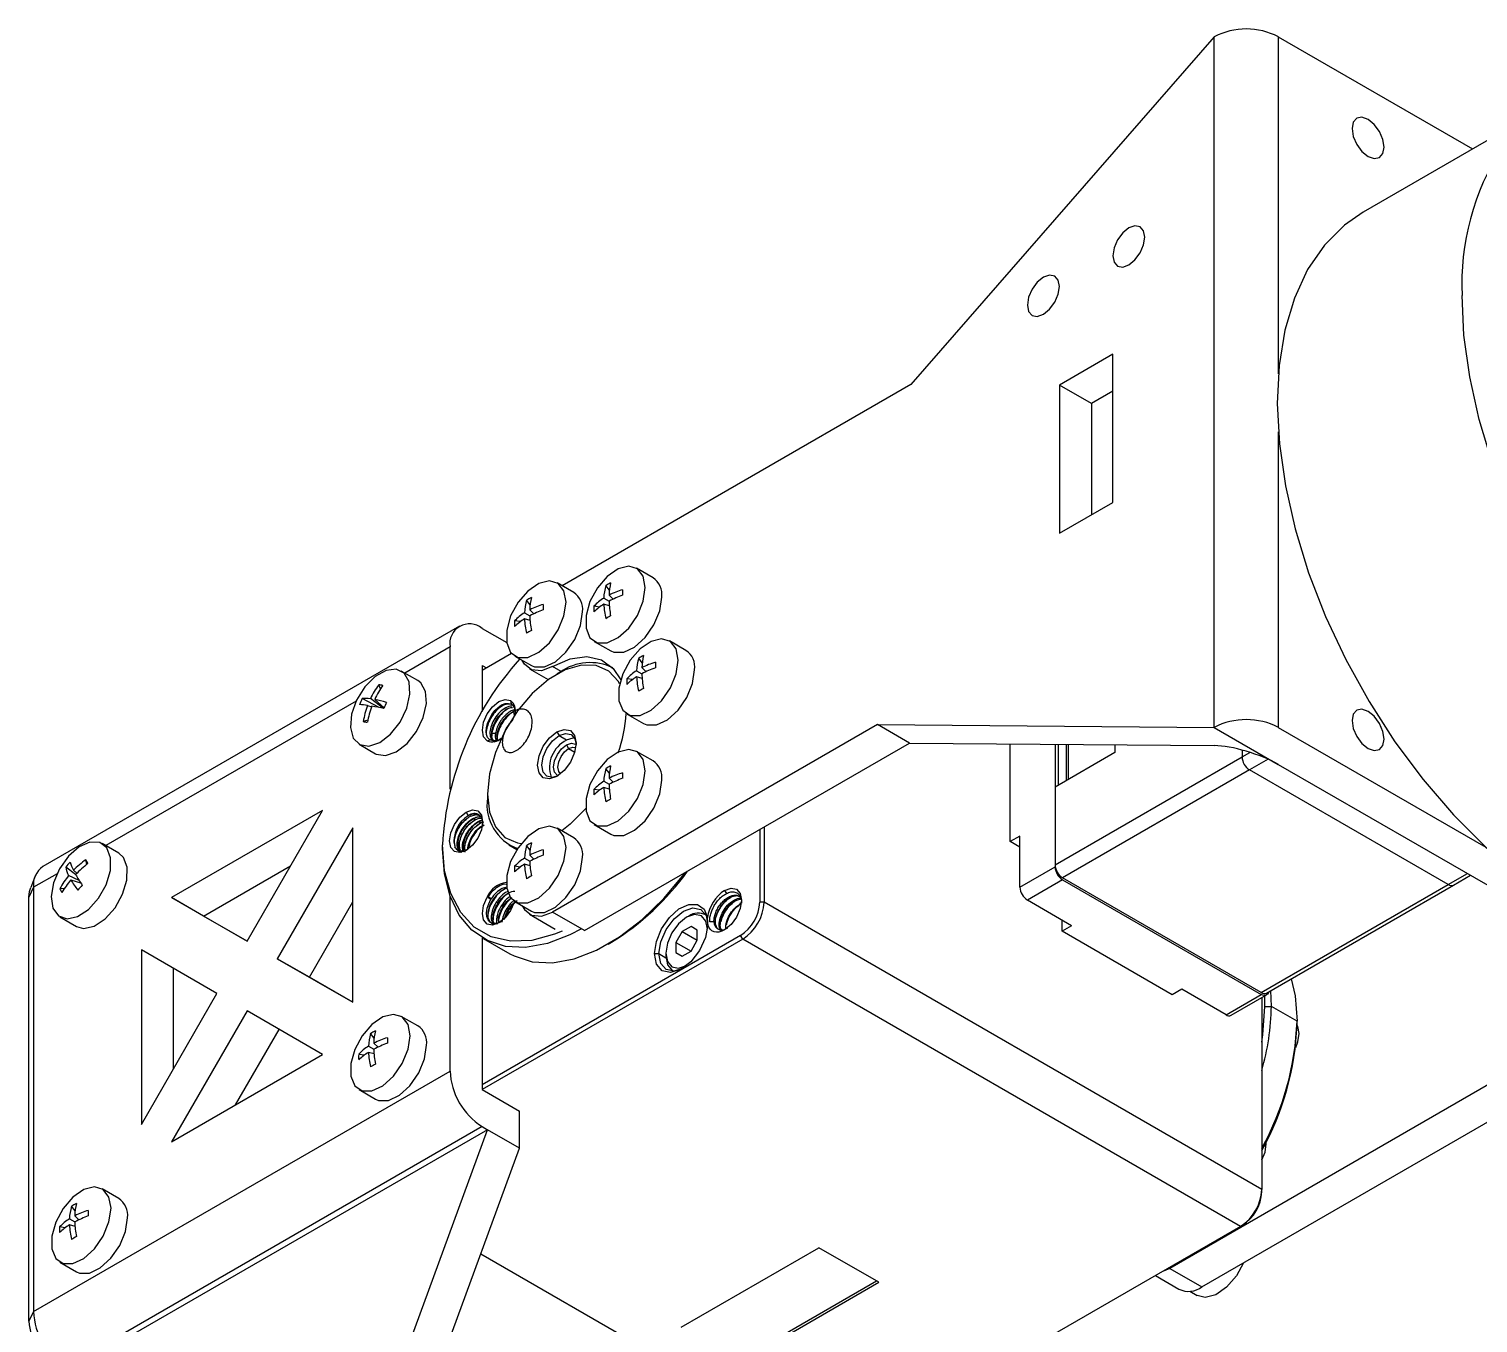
# Model space of a CAD drawing. Header units: millimetres. Extents: x 1258 to 2922, y -135 to 1239.
# Drawn here: x 1295.1 to 1343.07, y 136.43 to 179.27 of the extents above; entities that cross this region are included whole.
import ezdxf

# ---------------------------------------------------------------- set-up
doc = ezdxf.new("R2010")
doc.units = ezdxf.units.MM
doc.header["$LTSCALE"] = 6

msp = doc.modelspace()

# ---------------------------------------------------------------- linework, layer by layer
at = {"color": 7, "linetype": 'Continuous', "lineweight": 25}
for p, q in [((1334.335, 179.012), (1324.291, 167.498)), ((1334.335, 156.149), (1334.335, 179.012)), ((1336.456, 179.012), (1342.888, 175.3)), ((1345.386, 176.742), (1339.269, 173.211)), ((1330.976, 168.5), (1329.209, 167.479)), ((1330.976, 163.6), (1330.976, 168.5)), ((1324.291, 167.498), (1312.754, 160.838)), ((1329.209, 167.479), (1329.209, 162.58)), ((1330.269, 166.867), (1329.209, 167.479)), ((1330.976, 167.275), (1330.269, 166.867)), ((1330.269, 166.867), (1330.269, 163.192)), ((1329.209, 162.58), (1330.976, 163.6)), ((1315.757, 161.104), (1315.212, 161.419)), ((1313.132, 160.62), (1312.587, 160.934)), ((1314.313, 160.696), (1314.197, 160.845)), ((1311.688, 160.212), (1311.572, 160.361)), ((1314.125, 160.43), (1314.301, 160.328)), ((1314.311, 160.172), (1314.125, 160.227)), ((1314.441, 160.398), (1314.301, 160.531)), ((1311.5, 159.945), (1311.676, 159.844)), ((1311.686, 159.688), (1311.5, 159.742)), ((1311.816, 159.914), (1311.676, 160.047)), ((1313.989, 160.134), (1313.801, 160.16)), ((1309.349, 159.502), (1295.56, 151.543)), ((1310.099, 159.428), (1310.913, 158.959)), ((1311.364, 159.65), (1311.176, 159.676)), ((1309.038, 154.103), (1309.038, 158.816)), ((1313.812, 158.994), (1314.357, 158.679)), ((1316.845, 158.7), (1316.299, 159.015)), ((1310.099, 158.04), (1311.073, 158.602)), ((1310.099, 158.04), (1311.073, 158.602)), ((1311.187, 158.51), (1311.732, 158.195)), ((1315.4, 158.292), (1315.284, 158.442)), ((1307.971, 157.701), (1307.425, 158.016)), ((1310.099, 158.203), (1310.24, 158.122)), ((1310.099, 158.203), (1310.099, 156.676)), ((1311.67, 158.086), (1312.287, 157.73)), ((1312.68, 157.978), (1312.573, 157.917)), ((1314.425, 158.12), (1314.38, 158.147)), ((1315.213, 158.026), (1315.388, 157.925)), ((1315.398, 157.768), (1315.213, 157.823)), ((1315.528, 157.994), (1315.388, 158.127)), ((1306.733, 157.421), (1306.677, 157.56)), ((1315.076, 157.73), (1314.888, 157.757)), ((1306.691, 156.807), (1306.131, 157.105)), ((1306.305, 156.875), (1306.444, 156.827)), ((1306.835, 156.777), (1306.4, 157.101)), ((1306.548, 157.077), (1306.855, 156.796)), ((1311.043, 157.042), (1311.064, 156.915)), ((1311.073, 156.909), (1311.057, 157.017)), ((1306.314, 156.386), (1306.167, 156.341)), ((1314.899, 156.59), (1315.445, 156.275)), ((1310.423, 155.962), (1310.422, 155.864)), ((1310.423, 156.023), (1310.423, 155.962)), ((1310.423, 155.962), (1310.542, 155.954)), ((1323.185, 156.245), (1312.432, 150.037)), ((1312.574, 155.998), (1312.645, 155.876)), ((1324.245, 155.632), (1323.185, 156.245)), ((1323.185, 156.245), (1334.335, 156.149)), ((1334.335, 156.149), (1336.456, 154.925)), ((1336.456, 156.149), (1343.326, 152.183)), ((1306.025, 155.591), (1306.571, 155.276)), ((1310.268, 155.7), (1310.361, 155.735)), ((1312.645, 155.876), (1312.892, 155.733)), ((1312.892, 155.569), (1312.963, 155.447)), ((1313.493, 149.425), (1324.245, 155.632)), ((1324.245, 155.632), (1334.335, 155.546)), ((1327.582, 152.371), (1327.582, 155.604)), ((1329.067, 155.591), (1329.067, 151.533)), ((1329.177, 154.236), (1329.177, 155.59)), ((1329.433, 155.588), (1329.433, 154.383)), ((1329.504, 155.587), (1329.504, 154.424)), ((1331.047, 155.574), (1331.047, 155.315)), ((1315.757, 155.041), (1315.212, 155.356)), ((1331.047, 155.315), (1329.067, 154.172)), ((1329.067, 151.599), (1335.254, 155.171)), ((1335.254, 155.4), (1335.254, 155.171)), ((1314.313, 154.633), (1314.197, 154.783)), ((1314.441, 154.335), (1314.301, 154.468)), ((1335.502, 154.742), (1329.315, 151.17)), ((1342.078, 150.946), (1335.502, 154.742)), ((1336.456, 154.925), (1353.71, 144.964)), ((1313.989, 154.071), (1313.801, 154.098)), ((1314.125, 154.367), (1314.301, 154.266)), ((1314.311, 154.11), (1314.125, 154.164)), ((1329.067, 154.172), (1329.067, 151.599)), ((1310.276, 153.937), (1310.276, 153.814)), ((1304.821, 153.4), (1299.821, 150.514)), ((1302.321, 149.07), (1304.821, 153.4)), ((1309.569, 153.345), (1309.639, 153.222)), ((1309.653, 153.23), (1309.643, 153.247)), ((1309.872, 153.088), (1309.815, 153.121)), ((1310.006, 153.239), (1309.967, 153.261)), ((1310.101, 153.051), (1309.992, 153.019)), ((1310.049, 152.986), (1309.992, 153.019)), ((1310.049, 152.986), (1310.162, 153.019)), ((1305.821, 152.823), (1303.321, 148.493)), ((1305.821, 147.049), (1305.821, 152.823)), ((1313.132, 152.495), (1312.587, 152.81)), ((1313.812, 152.931), (1314.357, 152.617)), ((1319.291, 152.772), (1319.291, 150.364)), ((1319.433, 152.854), (1319.433, 150.364)), ((1327.9, 152.554), (1327.582, 152.371)), ((1327.9, 150.86), (1327.9, 152.554)), ((1298.071, 151.986), (1297.526, 152.301)), ((1308.791, 152.14), (1308.791, 152.263)), ((1310.98, 152.257), (1311.249, 152.102)), ((1311.688, 152.087), (1311.572, 152.236)), ((1327.9, 152.187), (1327.582, 152.371)), ((1297.017, 151.614), (1296.986, 151.769)), ((1311.5, 151.821), (1311.676, 151.719)), ((1311.686, 151.563), (1311.5, 151.618)), ((1311.816, 151.789), (1311.676, 151.922)), ((1295.32, 151.253), (1295.157, 150.854)), ((1296.645, 151.281), (1296.317, 151.526)), ((1296.762, 151.08), (1296.41, 151.243)), ((1296.485, 151.102), (1296.811, 151.002)), ((1296.569, 151.42), (1296.683, 151.32)), ((1300.881, 149.902), (1303.76, 151.564)), ((1311.364, 151.525), (1311.176, 151.551)), ((1327.9, 150.86), (1329.067, 151.533)), ((1329.315, 151.105), (1328.148, 150.431)), ((1335.891, 147.374), (1329.315, 151.17)), ((1329.315, 151.105), (1335.891, 147.309)), ((1342.253, 150.928), (1342.816, 151.253)), ((1295.25, 150.856), (1295.1, 150.534)), ((1295.25, 150.856), (1295.25, 136.811)), ((1296.278, 150.821), (1296.126, 150.808)), ((1318.125, 150.752), (1318.184, 150.65)), ((1335.891, 147.374), (1342.078, 150.946)), ((1336.066, 147.356), (1342.253, 150.928)), ((1295.1, 136.489), (1295.1, 150.534)), ((1299.821, 150.514), (1302.321, 149.07)), ((1300.881, 149.902), (1299.821, 150.514)), ((1304.381, 147.881), (1305.821, 150.374)), ((1309.038, 144.771), (1309.038, 150.565)), ((1310.268, 150.532), (1310.389, 150.462)), ((1310.399, 150.479), (1310.297, 150.54)), ((1310.622, 150.328), (1310.565, 150.361)), ((1310.799, 150.226), (1310.742, 150.259)), ((1310.975, 150.124), (1310.919, 150.157)), ((1311.187, 150.385), (1311.732, 150.07)), ((1318.455, 150.439), (1318.49, 150.418)), ((1318.49, 150.418), (1318.677, 150.473)), ((1318.631, 150.337), (1318.667, 150.316)), ((1319.433, 150.364), (1319.291, 150.364)), ((1335.908, 140.853), (1319.433, 150.364)), ((1329.615, 149.584), (1328.148, 150.431)), ((1296.126, 149.876), (1296.671, 149.561)), ((1302.321, 149.07), (1300.881, 149.902)), ((1311.67, 149.962), (1312.519, 149.472)), ((1313.493, 149.425), (1312.432, 150.037)), ((1316.94, 149.905), (1316.869, 149.864)), ((1317.505, 149.942), (1317.478, 149.958)), ((1317.577, 149.674), (1317.563, 149.851)), ((1317.575, 149.625), (1317.577, 149.674)), ((1317.774, 149.717), (1317.633, 149.709)), ((1329.297, 149.401), (1329.297, 149.768)), ((1318.655, 149.262), (1310.099, 144.322)), ((1310.099, 149.187), (1310.099, 144.159)), ((1316.723, 149.392), (1316.516, 149.033)), ((1317.016, 149.561), (1316.723, 149.392)), ((1316.723, 149.392), (1317.223, 149.103)), ((1317.223, 149.441), (1317.016, 149.561)), ((1317.223, 149.103), (1317.223, 149.441)), ((1318.228, 149.505), (1318.136, 149.463)), ((1318.726, 149.139), (1318.655, 149.262)), ((1329.615, 149.584), (1329.297, 149.401)), ((1332.939, 147.298), (1329.297, 149.401)), ((1298.821, 148.782), (1298.821, 143.008)), ((1301.321, 147.338), (1298.821, 148.782)), ((1318.726, 149.139), (1310.099, 144.159)), ((1310.137, 149.164), (1311.021, 148.654)), ((1314.272, 148.976), (1314.378, 149.038)), ((1316.516, 149.033), (1316.516, 148.695)), ((1316.516, 149.033), (1317.016, 148.744)), ((1316.516, 148.695), (1316.723, 148.575)), ((1316.516, 148.695), (1316.723, 148.575)), ((1316.723, 148.575), (1317.016, 148.744)), ((1317.016, 148.744), (1317.223, 149.103)), ((1335.201, 139.628), (1318.726, 149.139)), ((1303.321, 148.493), (1305.821, 147.049)), ((1304.381, 147.881), (1303.321, 148.493)), ((1315.809, 148.66), (1315.95, 148.66)), ((1316.18, 148.67), (1316.18, 148.588)), ((1299.881, 144.845), (1299.881, 148.169)), ((1305.821, 147.049), (1304.381, 147.881)), ((1316.403, 148.096), (1316.43, 148.08)), ((1298.821, 143.008), (1301.321, 147.338)), ((1333.257, 147.482), (1332.939, 147.298)), ((1334.724, 146.635), (1333.257, 147.482)), ((1334.724, 146.635), (1335.891, 147.309)), ((1334.899, 146.618), (1336.066, 147.291)), ((1336.014, 146.915), (1336.004, 147.256)), ((1336.227, 146.915), (1336.203, 147.436)), ((1335.908, 147.2), (1335.908, 140.853)), ((1336.014, 146.915), (1336.227, 146.915)), ((1337.075, 146.426), (1336.227, 146.915)), ((1302.321, 146.761), (1299.821, 142.431)), ((1304.821, 145.317), (1302.321, 146.761)), ((1307.971, 146.27), (1307.425, 146.584)), ((1337.075, 146.303), (1337.075, 146.426)), ((1301.942, 143.655), (1303.381, 146.148)), ((1306.526, 145.862), (1306.41, 146.011)), ((1337.094, 146.26), (1337.075, 146.271)), ((1306.339, 145.595), (1306.514, 145.494)), ((1306.524, 145.338), (1306.339, 145.392)), ((1306.654, 145.564), (1306.514, 145.697)), ((1299.821, 142.431), (1304.821, 145.317)), ((1306.202, 145.3), (1306.014, 145.326)), ((1295.25, 136.811), (1309.038, 144.771)), ((1343.62, 144.447), (1332.868, 138.24)), ((1306.025, 144.16), (1306.571, 143.845)), ((1310.099, 144.159), (1311.336, 143.445)), ((1311.336, 142.22), (1311.336, 143.445)), ((1333.928, 137.628), (1344.681, 143.835)), ((1310.099, 142.934), (1296.31, 134.974)), ((1310.276, 142.832), (1296.487, 134.872)), ((1305.538, 129.89), (1310.276, 142.832)), ((1310.099, 142.934), (1310.276, 142.832)), ((1311.336, 142.22), (1310.276, 142.832)), ((1306.599, 129.278), (1311.336, 142.22)), ((1336.059, 142.358), (1336.055, 142.425)), ((1298.071, 140.555), (1297.526, 140.87)), ((1335.908, 140.771), (1335.908, 140.853)), ((1296.627, 140.147), (1296.51, 140.296)), ((1296.302, 139.585), (1296.115, 139.611)), ((1296.439, 139.88), (1296.615, 139.779)), ((1296.624, 139.623), (1296.439, 139.678)), ((1296.755, 139.849), (1296.615, 139.982)), ((1335.201, 139.628), (1326.575, 134.648)), ((1335.272, 139.669), (1335.201, 139.628)), ((1320.882, 132.464), (1310.054, 138.715)), ((1316.69, 136.289), (1321.251, 138.922)), ((1323.231, 137.779), (1321.251, 138.922)), ((1296.126, 138.445), (1296.671, 138.13)), ((1332.868, 138.24), (1332.595, 138.123)), ((1332.868, 138.24), (1333.928, 137.628)), ((1323.16, 137.82), (1318.67, 135.228)), ((1318.67, 135.146), (1323.231, 137.779)), ((1332.386, 138.003), (1333.166, 137.552)), ((1333.531, 137.486), (1333.774, 137.346)), ((1295.25, 136.811), (1295.1, 136.489))]:
    msp.add_line(p, q, dxfattribs=at)
at = {"color": 8, "linetype": 'Continuous', "lineweight": 25}
for p, q in [((1336.456, 179.012), (1336.456, 167.851)), ((1336.456, 165.938), (1336.456, 156.149)), ((1309.038, 158.816), (1307.539, 157.95)), ((1312.716, 157.998), (1312.432, 158.162)), ((1305.927, 157.02), (1297.64, 152.235)), ((1312.963, 155.447), (1313.164, 155.331)), ((1335.254, 155.171), (1335.518, 155.323)), ((1336.116, 155.097), (1335.502, 154.742)), ((1309.569, 152.079), (1309.569, 152.079)), ((1296.028, 151.305), (1295.25, 150.856)), ((1342.078, 150.946), (1342.713, 151.312)), ((1315.95, 148.66), (1316.182, 148.526))]:
    msp.add_line(p, q, dxfattribs=at)
at = {"color": 7, "linetype": 'Continuous', "lineweight": 25, "flags": 128}
for points in [[(1339.957, 175.359), (1339.916, 175.616), (1339.801, 175.881), (1339.629, 176.113), (1339.426, 176.277), (1339.223, 176.348), (1339.051, 176.314), (1338.936, 176.182), (1338.896, 175.971), (1338.936, 175.713), (1339.051, 175.448), (1339.223, 175.216), (1339.426, 175.052), (1339.629, 174.982), (1339.801, 175.015), (1339.916, 175.148), (1339.957, 175.359)], [(1339.269, 173.211), (1338.643, 172.776), (1337.979, 172.112), (1337.425, 171.305), (1336.987, 170.363), (1336.671, 169.301), (1336.482, 168.133), (1336.421, 166.873), (1336.49, 165.538), (1336.688, 164.148), (1337.012, 162.719), (1337.458, 161.271), (1338.02, 159.824), (1338.69, 158.397), (1339.459, 157.008), (1340.318, 155.677), (1341.254, 154.42), (1342.256, 153.256), (1343.31, 152.199), (1344.401, 151.263)], [(1331.507, 171.46), (1331.71, 171.623), (1331.882, 171.855), (1331.997, 172.12), (1332.037, 172.378), (1331.997, 172.589), (1331.882, 172.721), (1331.71, 172.755), (1331.507, 172.684), (1331.304, 172.521), (1331.132, 172.289), (1331.017, 172.023), (1330.976, 171.766), (1331.017, 171.555), (1331.132, 171.422), (1331.304, 171.389), (1331.507, 171.46)], [(1328.678, 169.827), (1328.881, 169.991), (1329.053, 170.223), (1329.168, 170.488), (1329.209, 170.745), (1329.168, 170.956), (1329.053, 171.089), (1328.881, 171.122), (1328.678, 171.052), (1328.475, 170.888), (1328.303, 170.656), (1328.188, 170.391), (1328.148, 170.133), (1328.188, 169.922), (1328.303, 169.79), (1328.475, 169.756), (1328.678, 169.827)], [(1315.502, 160.778), (1315.435, 161.152), (1315.244, 161.399), (1314.953, 161.484), (1314.603, 161.397), (1314.241, 161.149), (1313.916, 160.774), (1313.67, 160.322), (1313.539, 159.855), (1313.539, 159.435), (1313.67, 159.119), (1313.916, 158.95), (1314.241, 158.95), (1314.603, 159.121), (1314.953, 159.438), (1315.244, 159.859), (1315.435, 160.326), (1315.502, 160.778)], [(1312.877, 160.293), (1312.81, 160.668), (1312.619, 160.914), (1312.328, 161), (1311.978, 160.913), (1311.616, 160.665), (1311.291, 160.29), (1311.045, 159.838), (1310.914, 159.37), (1310.914, 158.95), (1311.045, 158.634), (1311.291, 158.465), (1311.616, 158.466), (1311.978, 158.636), (1312.328, 158.953), (1312.619, 159.374), (1312.81, 159.842), (1312.877, 160.293)], [(1314.357, 158.679), (1314.461, 158.635), (1314.787, 158.636), (1315.149, 158.806), (1315.499, 159.123), (1315.789, 159.544), (1315.981, 160.011), (1316.047, 160.463)], [(1311.732, 158.195), (1311.836, 158.15), (1312.162, 158.151), (1312.524, 158.322), (1312.874, 158.639), (1313.164, 159.059), (1313.356, 159.527), (1313.422, 159.979)], [(1316.589, 158.374), (1316.523, 158.749), (1316.331, 158.995), (1316.041, 159.081), (1315.691, 158.994), (1315.328, 158.746), (1315.003, 158.371), (1314.758, 157.919), (1314.626, 157.451), (1314.626, 157.031), (1314.758, 156.715), (1315.003, 156.546), (1315.328, 156.547), (1315.691, 156.717), (1316.041, 157.034), (1316.331, 157.455), (1316.523, 157.923), (1316.589, 158.374)], [(1312.432, 158.162), (1312.064, 158.024), (1311.739, 158.053), (1311.499, 158.245), (1311.43, 158.369)], [(1312.432, 158.162), (1313.016, 158.417), (1313.566, 158.494), (1314.05, 158.387), (1314.44, 158.104), (1314.688, 157.721)], [(1307.258, 158.075), (1306.92, 158.037), (1306.556, 157.832), (1306.215, 157.489), (1305.943, 157.053), (1305.777, 156.584), (1305.738, 156.144), (1305.833, 155.793), (1306.049, 155.579), (1306.355, 155.53), (1306.712, 155.653), (1307.07, 155.931), (1307.382, 156.328), (1307.605, 156.788), (1307.71, 157.251), (1307.681, 157.653), (1307.523, 157.941), (1307.258, 158.075)], [(1314.653, 157.593), (1314.609, 157.671), (1314.294, 158.016), (1313.879, 158.201), (1313.389, 158.215), (1312.851, 158.058), (1312.297, 157.738), (1311.759, 157.274), (1311.268, 156.694), (1310.854, 156.03), (1310.539, 155.322), (1310.343, 154.61), (1310.276, 153.937)], [(1315.445, 156.275), (1315.548, 156.231), (1315.874, 156.232), (1316.236, 156.402), (1316.586, 156.719), (1316.876, 157.14), (1317.068, 157.608), (1317.135, 158.059)], [(1306.571, 155.276), (1306.594, 155.264), (1306.901, 155.215), (1307.257, 155.338), (1307.616, 155.617), (1307.928, 156.013), (1308.151, 156.474), (1308.255, 156.936), (1308.226, 157.339), (1308.068, 157.626), (1307.971, 157.701)], [(1310.268, 155.7), (1310.15, 155.836), (1310.108, 156.055), (1310.15, 156.321), (1310.268, 156.595), (1310.446, 156.834), (1310.656, 157.004), (1310.866, 157.077), (1311.043, 157.042)], [(1310.282, 156.274), (1310.339, 156.427), (1310.419, 156.573), (1310.517, 156.705), (1310.629, 156.813), (1310.747, 156.892), (1310.863, 156.937), (1310.971, 156.945), (1311.064, 156.915)], [(1338.896, 156.374), (1338.936, 156.116), (1339.051, 155.851), (1339.223, 155.619), (1339.426, 155.455), (1339.629, 155.385), (1339.801, 155.418), (1339.916, 155.551), (1339.957, 155.762), (1339.916, 156.019), (1339.801, 156.284), (1339.629, 156.516), (1339.426, 156.68), (1339.223, 156.751), (1339.051, 156.717), (1338.936, 156.585), (1338.896, 156.374)], [(1312.574, 154.528), (1312.33, 154.444), (1312.124, 154.484), (1311.986, 154.643), (1311.937, 154.896), (1311.986, 155.205), (1312.124, 155.523), (1312.33, 155.802), (1312.574, 155.998)], [(1312.574, 155.998), (1312.817, 156.083), (1313.024, 156.043), (1313.162, 155.884), (1313.21, 155.631), (1313.162, 155.321), (1313.024, 155.003), (1312.817, 154.725), (1312.574, 154.528)], [(1312.645, 155.876), (1312.861, 155.951), (1313.045, 155.915), (1313.167, 155.774), (1313.209, 155.588)], [(1312.61, 154.551), (1312.428, 154.494), (1312.245, 154.53), (1312.122, 154.671), (1312.079, 154.896), (1312.122, 155.171), (1312.245, 155.453), (1312.428, 155.701), (1312.645, 155.876)], [(1312.61, 154.551), (1312.592, 154.56), (1312.5, 154.666), (1312.468, 154.835), (1312.5, 155.041), (1312.592, 155.253), (1312.73, 155.438), (1312.892, 155.569)], [(1312.699, 154.615), (1312.636, 154.694), (1312.609, 154.835), (1312.636, 155.006), (1312.713, 155.183), (1312.827, 155.338), (1312.963, 155.447)], [(1312.892, 155.733), (1313.109, 155.808), (1313.149, 155.81)], [(1312.892, 155.569), (1313.054, 155.626), (1313.192, 155.599), (1313.209, 155.588)], [(1312.963, 155.447), (1313.098, 155.494), (1313.198, 155.479)], [(1315.502, 154.715), (1315.435, 155.09), (1315.244, 155.336), (1314.953, 155.422), (1314.603, 155.335), (1314.241, 155.087), (1313.916, 154.712), (1313.67, 154.26), (1313.539, 153.792), (1313.539, 153.372), (1313.67, 153.056), (1313.916, 152.887), (1314.241, 152.888), (1314.603, 153.058), (1314.953, 153.375), (1315.244, 153.796), (1315.435, 154.264), (1315.502, 154.715)], [(1314.357, 152.617), (1314.461, 152.572), (1314.787, 152.573), (1315.149, 152.743), (1315.499, 153.06), (1315.789, 153.481), (1315.981, 153.949), (1316.047, 154.4)], [(1310.276, 153.937), (1310.343, 153.34), (1310.539, 152.855), (1310.854, 152.51), (1311.268, 152.326), (1311.395, 152.305)], [(1309.569, 152.079), (1309.359, 152.006), (1309.181, 152.041), (1309.062, 152.177), (1309.021, 152.396), (1309.062, 152.662), (1309.181, 152.936), (1309.359, 153.176), (1309.569, 153.345)], [(1309.569, 153.345), (1309.778, 153.418), (1309.956, 153.383), (1310.075, 153.246), (1310.117, 153.028), (1310.075, 152.762), (1309.956, 152.488), (1309.778, 152.248), (1309.569, 152.079)], [(1313.551, 153.487), (1313.016, 152.947), (1312.735, 152.724)], [(1312.877, 152.169), (1312.81, 152.543), (1312.619, 152.79), (1312.328, 152.875), (1311.978, 152.788), (1311.616, 152.541), (1311.291, 152.165), (1311.045, 151.713), (1310.914, 151.246), (1310.914, 150.826), (1311.045, 150.51), (1311.291, 150.341), (1311.616, 150.341), (1311.978, 150.512), (1312.328, 150.829), (1312.619, 151.25), (1312.81, 151.717), (1312.877, 152.169)], [(1296.407, 151.882), (1296.111, 151.467), (1295.912, 151), (1295.836, 150.546), (1295.894, 150.164), (1296.078, 149.908), (1296.363, 149.811), (1296.71, 149.887), (1297.073, 150.124), (1297.403, 150.493), (1297.654, 150.941), (1297.794, 151.41), (1297.803, 151.835), (1297.68, 152.159), (1297.442, 152.339), (1297.12, 152.35), (1296.759, 152.191), (1296.407, 151.882)], [(1312.755, 149.402), (1312.501, 149.299), (1311.745, 149.096), (1311.036, 149.069), (1310.395, 149.217), (1309.841, 149.536), (1309.392, 150.018), (1309.062, 150.646), (1308.859, 151.402), (1308.791, 152.263)], [(1313.387, 149.486), (1313.007, 149.285), (1312.259, 148.997), (1311.541, 148.867), (1310.873, 148.899), (1310.274, 149.092), (1309.76, 149.44), (1309.345, 149.934), (1309.04, 150.561), (1308.854, 151.303), (1308.791, 152.14)], [(1296.671, 149.561), (1296.908, 149.496), (1297.255, 149.572), (1297.618, 149.81), (1297.948, 150.178), (1298.2, 150.626), (1298.339, 151.095), (1298.348, 151.52), (1298.225, 151.845), (1298.071, 151.986)], [(1311.732, 150.07), (1311.836, 150.026), (1312.162, 150.027), (1312.524, 150.197), (1312.874, 150.514), (1313.164, 150.935), (1313.356, 151.403), (1313.422, 151.854)], [(1311.021, 148.654), (1311.158, 148.582), (1311.757, 148.389), (1312.425, 148.357), (1313.143, 148.487), (1313.891, 148.775), (1314.65, 149.213), (1315.399, 149.79), (1316.117, 150.489), (1316.785, 151.291), (1316.829, 151.351)], [(1295.1, 150.534), (1295.117, 150.717), (1295.157, 150.854)], [(1310.937, 150.815), (1310.862, 150.8), (1310.701, 150.709), (1310.55, 150.569), (1310.423, 150.395), (1310.333, 150.205), (1310.287, 150.018), (1310.29, 149.855), (1310.34, 149.732), (1310.431, 149.662), (1310.553, 149.654), (1310.553, 149.654)], [(1318.125, 150.752), (1318.341, 150.827), (1318.525, 150.791), (1318.647, 150.65), (1318.69, 150.425), (1318.647, 150.15), (1318.525, 149.868), (1318.341, 149.62), (1318.125, 149.445)], [(1311.043, 150.085), (1310.866, 149.845), (1310.656, 149.676), (1310.446, 149.603), (1310.268, 149.637), (1310.15, 149.774), (1310.108, 149.992), (1310.15, 150.258), (1310.268, 150.532)], [(1310.553, 149.654), (1310.449, 149.659), (1310.362, 149.701), (1310.298, 149.778), (1310.259, 149.885), (1310.25, 150.015), (1310.269, 150.161), (1310.317, 150.313), (1310.389, 150.462)], [(1311.172, 150.394), (1311.162, 150.358), (1311.043, 150.085)], [(1311.43, 150.245), (1311.499, 150.121), (1311.739, 149.929), (1312.064, 149.9), (1312.432, 150.037)], [(1315.809, 148.66), (1315.869, 149.064), (1316.041, 149.483), (1316.301, 149.859), (1316.615, 150.142), (1316.939, 150.292), (1317.23, 150.29), (1317.448, 150.136), (1317.563, 149.851)], [(1315.95, 148.66), (1316.012, 149.055), (1316.188, 149.461), (1316.452, 149.817), (1316.763, 150.068), (1317.075, 150.176), (1317.338, 150.125), (1317.515, 149.922), (1317.577, 149.598)], [(1318.657, 150.533), (1318.541, 150.575), (1318.364, 150.543), (1318.18, 150.433), (1318.015, 150.259), (1317.889, 150.049), (1317.819, 149.833), (1317.815, 149.642), (1317.874, 149.505), (1317.987, 149.442), (1318.136, 149.463), (1318.136, 149.463)], [(1317.559, 149.466), (1317.506, 149.74), (1317.357, 149.912), (1317.133, 149.956), (1316.87, 149.864), (1316.606, 149.651), (1316.382, 149.349), (1316.233, 149.005), (1316.18, 148.67)], [(1317.575, 149.625), (1317.493, 149.198), (1317.292, 148.766), (1317.004, 148.394), (1316.669, 148.136), (1316.338, 148.03), (1316.06, 148.092), (1315.874, 148.313), (1315.809, 148.66)], [(1318.125, 149.445), (1318.031, 149.4), (1317.94, 149.374), (1317.854, 149.369), (1317.776, 149.383), (1317.707, 149.417), (1317.65, 149.47), (1317.605, 149.54), (1317.575, 149.625)], [(1316.729, 148.171), (1316.452, 148.082), (1316.188, 148.133), (1316.012, 148.336), (1315.95, 148.66)], [(1316.18, 148.67), (1316.233, 148.395), (1316.382, 148.223), (1316.606, 148.18), (1316.869, 148.271)], [(1316.18, 148.588), (1316.238, 148.286), (1316.403, 148.096), (1316.433, 148.08)], [(1336.884, 147.829), (1337.012, 147.263), (1337.075, 146.426)], [(1336.133, 147.395), (1336.119, 147.353), (1336.096, 147.317), (1336.066, 147.291), (1336.028, 147.277), (1335.985, 147.276), (1335.939, 147.286), (1335.891, 147.309)], [(1335.908, 145.734), (1335.946, 145.976), (1336.014, 146.915)], [(1307.715, 145.943), (1307.648, 146.318), (1307.457, 146.564), (1307.166, 146.65), (1306.817, 146.563), (1306.454, 146.315), (1306.129, 145.94), (1305.884, 145.488), (1305.752, 145.02), (1305.752, 144.6), (1305.884, 144.284), (1306.129, 144.115), (1306.454, 144.116), (1306.817, 144.286), (1307.166, 144.603), (1307.457, 145.024), (1307.648, 145.492), (1307.715, 145.943)], [(1337.032, 145.558), (1337.103, 145.743), (1337.146, 146.017)], [(1337.146, 146.017), (1337.103, 146.243), (1337.075, 146.293)], [(1306.571, 143.845), (1306.674, 143.801), (1307, 143.801), (1307.362, 143.972), (1307.712, 144.289), (1308.002, 144.709), (1308.194, 145.177), (1308.261, 145.629)], [(1335.908, 141.829), (1336.015, 142.084), (1336.059, 142.358)], [(1297.816, 140.229), (1297.749, 140.603), (1297.557, 140.85), (1297.267, 140.935), (1296.917, 140.848), (1296.555, 140.6), (1296.229, 140.225), (1295.984, 139.773), (1295.853, 139.305), (1295.853, 138.885), (1295.984, 138.569), (1296.229, 138.4), (1296.555, 138.401), (1296.917, 138.572), (1297.267, 138.889), (1297.557, 139.309), (1297.749, 139.777), (1297.816, 140.229)], [(1296.671, 138.13), (1296.774, 138.086), (1297.1, 138.086), (1297.462, 138.257), (1297.812, 138.574), (1298.103, 138.995), (1298.294, 139.462), (1298.361, 139.914)], [(1335.308, 138.424), (1335.07, 137.99), (1334.745, 137.615), (1334.382, 137.367), (1334.033, 137.28), (1333.774, 137.346)]]:
    msp.add_lwpolyline(points, dxfattribs=at)
at = {"color": 8, "linetype": 'Continuous', "lineweight": 25, "flags": 128}
msp.add_lwpolyline([(1357.136, 152.305), (1356.798, 152.284), (1355.788, 152.335), (1354.732, 152.548), (1353.644, 152.921), (1352.538, 153.45), (1351.428, 154.127), (1350.329, 154.944), (1349.256, 155.89), (1348.221, 156.952), (1347.239, 158.117), (1346.323, 159.37), (1345.484, 160.694), (1344.733, 162.071), (1344.081, 163.485), (1343.535, 164.917), (1343.103, 166.347), (1342.79, 167.757), (1342.601, 169.13), (1342.538, 170.446)], dxfattribs=at)
at = {"color": 7, "linetype": 'Continuous', "lineweight": 25}
for centre, radius, start, end in [((1335.396, 176.965), 2.306, 62.6097, 117.3903), ((1315.809, 160.356), 1.685, 163.1092, 177.4912), ((1315.038, 159.571), 1.527, 116.5677, 123.4269), ((1316.331, 160.468), 2.031, 166.6743, 178.2385), ((1315.449, 158.28), 2.526, 106.0512, 117.0237), ((1331.529, 160.617), 16.779, 179.688, 180.312), ((1315.395, 160.554), 0.659, 352.0769, 56.6109), ((1313.184, 159.871), 1.685, 163.1092, 177.4912), ((1312.413, 159.086), 1.527, 116.5677, 123.4269), ((1313.706, 159.984), 2.031, 166.6743, 178.2385), ((1312.824, 157.796), 2.526, 106.0512, 117.0237), ((1328.904, 160.132), 16.779, 179.688, 180.312), ((1312.77, 160.069), 0.659, 352.0769, 56.6109), ((1315.031, 159.009), 1.685, 122.5061, 136.889), ((1315.195, 158.5), 2.031, 121.7586, 133.3233), ((1316.648, 160.358), 2.526, 182.9735, 193.9463), ((1315.929, 157.231), 3.499, 109.6903, 117.7332), ((1317.797, 160.466), 3.499, 182.2642, 190.3076), ((1312.406, 158.525), 1.685, 122.5061, 136.889), ((1312.57, 158.015), 2.031, 121.7586, 133.3233), ((1314.023, 159.873), 2.526, 182.9735, 193.9463), ((1313.304, 156.747), 3.499, 109.6903, 117.7332), ((1315.172, 159.982), 3.499, 182.2642, 190.3076), ((1315.326, 160.069), 1.527, 176.5707, 183.4293), ((1322.67, 145.253), 16.791, 119.6856, 120.309), ((1309.685, 158.921), 0.655, 50.7967, 189.214), ((1312.701, 159.584), 1.527, 176.5707, 183.4293), ((1320.045, 144.769), 16.791, 119.6856, 120.309), ((1318.746, 151.737), 9.969, 138.0087, 176.975), ((1313.671, 156.577), 1.717, 63.8105, 125.2701), ((1316.896, 157.952), 1.685, 163.1092, 177.4912), ((1316.125, 157.167), 1.527, 116.5677, 123.4269), ((1317.419, 158.065), 2.031, 166.6743, 178.2385), ((1316.536, 155.877), 2.526, 106.0512, 117.0237), ((1332.616, 158.213), 16.779, 179.688, 180.312), ((1316.482, 158.15), 0.659, 352.0769, 56.6109), ((1316.118, 156.605), 1.685, 122.5061, 136.889), ((1316.282, 156.096), 2.031, 121.7586, 133.3233), ((1317.736, 157.954), 2.526, 182.9735, 193.9463), ((1317.017, 154.828), 3.499, 109.6903, 117.7332), ((1318.884, 158.063), 3.499, 182.2642, 190.3076), ((1308.755, 155.991), 2.603, 142.9323, 154.7727), ((1309.352, 155.785), 3.088, 145.3914, 155.2693), ((1306.588, 156.57), 0.994, 77.0529, 84.8467), ((1316.413, 157.665), 1.527, 176.5707, 183.4293), ((1323.758, 142.849), 16.791, 119.6856, 120.309), ((1308.129, 156.149), 2.215, 154.425, 160.1254), ((1305.897, 154.22), 2.687, 81.2584, 86.8174), ((1306.246, 156.003), 1.108, 82.0147, 95.9337), ((1308.953, 155.904), 2.82, 159.8618, 171.0854), ((1309.709, 155.627), 3.478, 159.3866, 168.5091), ((1304.765, 147.168), 9.83, 77.7745, 80.1102), ((1305.848, 153.575), 3.571, 72.3427, 78.7088), ((1315.145, 153.418), 8.952, 156.5703, 157.9802), ((1310.745, 156.688), 0.463, 348.4511, 49.8414), ((1310.952, 156.72), 0.225, 57.2571, 59.9942), ((1310.396, 156.85), 4.48, 339.8366, 356.9246), ((1335.396, 154.102), 2.306, 62.6097, 117.3903), ((1306.57, 158.442), 2.139, 259.1404, 262.7592), ((1310.426, 156.135), 0.463, 250.1465, 311.5444), ((1313.358, 154.819), 1.025, 117.0117, 198.1768), ((1315.395, 154.491), 0.659, 352.0769, 56.6109), ((1335.792, 155.195), 0.538, 182.6055, 237.3945), ((1315.809, 154.293), 1.685, 163.1092, 177.4912), ((1315.038, 153.508), 1.527, 116.5677, 123.4269), ((1316.331, 154.406), 2.031, 166.6743, 178.2385), ((1315.449, 152.218), 2.526, 106.0512, 117.0237), ((1315.929, 151.169), 3.499, 109.6903, 117.7332), ((1331.529, 154.554), 16.779, 179.688, 180.312), ((1315.326, 154.006), 1.527, 176.5707, 183.4293), ((1315.031, 152.946), 1.685, 122.5061, 136.889), ((1315.195, 152.437), 2.031, 121.7586, 133.3233), ((1316.648, 154.295), 2.526, 182.9735, 193.9463), ((1317.797, 154.404), 3.499, 182.2642, 190.3076), ((1311.815, 153.596), 1.555, 171.9188, 249.579), ((1322.67, 139.19), 16.791, 119.6856, 120.309), ((1310.105, 152.418), 0.93, 120.0824, 193.6844), ((1309.951, 152.683), 0.623, 118.6136, 120.0021), ((1313.184, 151.747), 1.685, 163.1092, 177.4912), ((1312.413, 150.962), 1.527, 116.5677, 123.4269), ((1313.706, 151.859), 2.031, 166.6743, 178.2385), ((1312.824, 149.672), 2.526, 106.0512, 117.0237), ((1328.904, 152.008), 16.779, 179.688, 180.312), ((1312.77, 151.945), 0.659, 352.0769, 56.6109), ((1297.955, 150.203), 2.106, 135.2378, 141.0867), ((1298.122, 152.215), 1.744, 197.6573, 207.0951), ((1298.558, 149.467), 2.787, 124.3264, 135.5095), ((1299.162, 148.848), 3.501, 127.0512, 136.0064), ((1293.608, 149.904), 3.858, 26.7727, 28.9033), ((1312.406, 150.4), 1.685, 122.5061, 136.889), ((1312.57, 149.891), 2.031, 121.7586, 133.3233), ((1314.023, 151.749), 2.526, 182.9735, 193.9463), ((1313.304, 148.622), 3.499, 109.6903, 117.7332), ((1315.172, 151.857), 3.499, 182.2642, 190.3076), ((1329.604, 151.623), 0.538, 182.6055, 237.3945), ((1295.985, 150.937), 0.739, 125.0133, 186.2988), ((1298.296, 149.698), 2.437, 140.6723, 152.9038), ((1298.692, 149.259), 2.876, 140.1423, 150.3549), ((1297.385, 151.722), 1.087, 190.4148, 206.1797), ((1298.927, 152.546), 2.838, 210.5963, 218.8958), ((1301.311, 153.906), 5.355, 209.3663, 213.8263), ((1312.701, 151.46), 1.527, 176.5707, 183.4293), ((1320.045, 136.644), 16.791, 119.6856, 120.309), ((1309.842, 156.431), 8.674, 301.5313, 324.4956), ((1329.604, 151.558), 0.538, 182.6055, 237.3945), ((1297.068, 151.225), 1.03, 203.8451, 211.8308), ((1303.628, 144.723), 9.178, 137.4915, 138.8331), ((1311.011, 150.218), 0.806, 98.1046, 157.0404), ((1318.801, 149.705), 1.247, 122.8479, 173.2429), ((1328.438, 150.884), 0.538, 182.6055, 237.3945), ((1342.18, 151.089), 0.176, 234.3824, 294.3071), ((1311.401, 149.878), 1.169, 149.087, 150), ((1317.91, 150.427), 1.383, 302.6055, 357.3945), ((1317.898, 150.434), 1.537, 302.6055, 357.3945), ((1317.251, 149.467), 0.537, 61.6356, 125.3907), ((1318.037, 149.707), 0.263, 177.7602, 292.1923), ((1335.993, 147.517), 0.176, 234.3824, 294.3071), ((1328.206, 147.031), 8.021, 343.7863, 359.1747), ((1334.827, 146.778), 0.176, 234.3824, 294.3071), ((1327.714, 146.756), 9.367, 331.0234, 357.977), ((1327.865, 146.643), 9.216, 330.7775, 357.8897), ((1308.022, 145.521), 1.685, 163.1092, 177.4912), ((1307.251, 144.736), 1.527, 116.5677, 123.4269), ((1308.545, 145.634), 2.031, 166.6743, 178.2385), ((1307.662, 143.446), 2.526, 106.0512, 117.0237), ((1323.742, 145.783), 16.779, 179.688, 180.312), ((1307.608, 145.719), 0.659, 352.0769, 56.6109), ((1307.244, 144.175), 1.685, 122.5061, 136.889), ((1307.408, 143.665), 2.031, 121.7586, 133.3233), ((1308.861, 145.524), 2.526, 182.9735, 193.9463), ((1308.142, 142.397), 3.499, 109.6903, 117.7332), ((1310.01, 145.632), 3.499, 182.2642, 190.3076), ((1307.539, 145.234), 1.527, 176.5707, 183.4293), ((1314.884, 130.419), 16.791, 119.6856, 120.309), ((1311.341, 144.876), 2.305, 182.6055, 237.3945), ((1297.708, 140.005), 0.659, 352.0769, 56.6109), ((1334.373, 140.922), 1.537, 302.6055, 357.3945), ((1334.527, 140.834), 1.383, 302.6055, 357.3945), ((1298.122, 139.807), 1.685, 163.1092, 177.4912), ((1297.351, 139.022), 1.527, 116.5677, 123.4269), ((1298.645, 139.919), 2.031, 166.6743, 178.2385), ((1297.762, 137.731), 2.526, 106.0512, 117.0237), ((1313.843, 140.068), 16.779, 179.688, 180.312), ((1297.639, 139.52), 1.527, 176.5707, 183.4293), ((1297.344, 138.46), 1.685, 122.5061, 136.889), ((1297.508, 137.951), 2.031, 121.7586, 133.3233), ((1298.962, 139.809), 2.526, 182.9735, 193.9463), ((1298.243, 136.682), 3.499, 109.6903, 117.7332), ((1300.111, 139.917), 3.499, 182.2642, 190.3076), ((1304.984, 124.704), 16.791, 119.6856, 120.309), ((1333.487, 138.204), 0.726, 243.7957, 307.5147), ((1297.553, 136.916), 2.305, 182.6055, 237.3945), ((1296.96, 136.574), 1.862, 182.6055, 237.3945)]:
    msp.add_arc(centre, radius, start, end, dxfattribs=at)
at = {"color": 8, "linetype": 'Continuous', "lineweight": 25}
msp.add_arc((1350.771, 170.844), 8.243, 147.0476, 182.766, dxfattribs=at)
at = {"color": 7, "linetype": 'Continuous', "lineweight": 25}
msp.add_ellipse((1335.396, 154.934), major_axis=(1.495, -0.473), ratio=0.26025, start_param=0.867539, end_param=2.438335, dxfattribs=at)
for points, knots in [([(1310.777, 156.866), (1310.731, 156.837), (1310.625, 156.771), (1310.476, 156.602), (1310.343, 156.392), (1310.264, 156.174), (1310.23, 156.022), (1310.239, 155.963), (1310.239, 155.959)], [0, 0, 0, 0, 0.156356, 0.364281, 0.572241, 0.780131, 0.988123, 1, 1, 1, 1]), ([(1311.117, 156.878), (1311.11, 156.884), (1311.07, 156.919), (1310.96, 156.927), (1310.804, 156.892), (1310.64, 156.793), (1310.489, 156.648), (1310.36, 156.467), (1310.308, 156.339), (1310.282, 156.274)], [0, 0, 0, 0, 0.030741, 0.192284, 0.353827, 0.515371, 0.676914, 0.838457, 1, 1, 1, 1]), ([(1311.088, 156.847), (1311.083, 156.848), (1311.024, 156.862), (1310.878, 156.8), (1310.683, 156.664), (1310.512, 156.454), (1310.395, 156.215), (1310.347, 155.985), (1310.371, 155.791), (1310.441, 155.727), (1310.477, 155.695)], [0, 0, 0, 0, 0.011592, 0.152793, 0.293994, 0.435195, 0.576397, 0.717598, 0.858799, 1, 1, 1, 1]), ([(1311.192, 156.736), (1311.19, 156.751), (1311.175, 156.834), (1311.119, 156.875), (1311.073, 156.909)], [0, 0, 0, 0, 0.178657, 1, 1, 1, 1]), ([(1310.422, 156.023), (1310.434, 156.077), (1310.457, 156.185), (1310.536, 156.356), (1310.641, 156.514), (1310.769, 156.65), (1310.909, 156.75), (1311.027, 156.805), (1311.089, 156.808), (1311.109, 156.809)], [0, 0, 0, 0, 0.155268, 0.310535, 0.465803, 0.621071, 0.776338, 0.931606, 1, 1, 1, 1]), ([(1310.969, 156.778), (1310.967, 156.777), (1310.901, 156.751), (1310.768, 156.631), (1310.601, 156.431), (1310.473, 156.192), (1310.439, 156.039), (1310.423, 155.962)], [0, 0, 0, 0, 0.006413, 0.254922, 0.503268, 0.75182, 1, 1, 1, 1]), ([(1311.167, 156.733), (1311.122, 156.717), (1311.029, 156.684), (1310.889, 156.58), (1310.761, 156.445), (1310.656, 156.286), (1310.577, 156.116), (1310.554, 156.008), (1310.542, 155.954)], [0, 0, 0, 0, 0.163457, 0.330766, 0.498074, 0.665383, 0.832691, 1, 1, 1, 1]), ([(1310.61, 155.732), (1310.601, 155.772), (1310.58, 155.87), (1310.63, 156.082), (1310.745, 156.32), (1310.915, 156.523), (1311.065, 156.647), (1311.144, 156.667), (1311.159, 156.671)], [0, 0, 0, 0, 0.137802, 0.341473, 0.545144, 0.748815, 0.952486, 1, 1, 1, 1]), ([(1311.143, 156.675), (1311.158, 156.591), (1311.184, 156.445), (1310.939, 156.222), (1310.831, 155.983), (1310.763, 155.748), (1310.768, 155.542), (1310.833, 155.389), (1310.956, 155.314), (1311.116, 155.319), (1311.296, 155.411), (1311.471, 155.574), (1311.619, 155.794), (1311.723, 156.042), (1311.766, 156.289), (1311.745, 156.508), (1311.658, 156.67), (1311.517, 156.76), (1311.337, 156.764), (1311.138, 156.685), (1310.943, 156.532), (1310.774, 156.325), (1310.654, 156.09), (1310.593, 155.889), (1310.598, 155.791), (1310.6, 155.759)], [0, 0, 0, 0, 0.0597484, 0.1034869, 0.147282, 0.191029, 0.2348159, 0.2785728, 0.3223503, 0.3661175, 0.4098848, 0.4536622, 0.4974191, 0.5412059, 0.5849529, 0.6287478, 0.6724862, 0.7162878, 0.7600194, 0.8038257, 0.8475528, 0.8913617, 0.9350869, 0.9788963, 1, 1, 1, 1]), ([(1310.361, 155.735), (1310.333, 155.76), (1310.276, 155.81), (1310.237, 155.941), (1310.234, 156.098), (1310.266, 156.216), (1310.282, 156.274)], [0, 0, 0, 0, 0.253142, 0.50419, 0.753142, 1, 1, 1, 1]), ([(1310.703, 155.767), (1310.701, 155.765), (1310.636, 155.713), (1310.505, 155.684), (1310.409, 155.718), (1310.361, 155.735)], [0, 0, 0, 0, 0.019168, 0.51227, 1, 1, 1, 1]), ([(1310.051, 153.204), (1310.026, 153.219), (1309.962, 153.257), (1309.826, 153.247), (1309.664, 153.183), (1309.504, 153.061), (1309.362, 152.898), (1309.252, 152.709), (1309.185, 152.515), (1309.163, 152.333), (1309.189, 152.243), (1309.202, 152.198)], [0, 0, 0, 0, 0.074485, 0.190174, 0.305864, 0.421553, 0.537243, 0.652932, 0.768621, 0.884311, 1, 1, 1, 1]), ([(1309.174, 152.343), (1309.176, 152.381), (1309.179, 152.457), (1309.211, 152.583), (1309.262, 152.713), (1309.332, 152.839), (1309.418, 152.957), (1309.514, 153.063), (1309.585, 153.118), (1309.62, 153.145)], [0, 0, 0, 0, 0.141326, 0.284557, 0.427354, 0.5704, 0.713841, 0.857148, 1, 1, 1, 1]), ([(1309.397, 152.02), (1309.369, 152.04), (1309.309, 152.084), (1309.269, 152.218), (1309.274, 152.393), (1309.33, 152.59), (1309.431, 152.787), (1309.568, 152.964), (1309.728, 153.101), (1309.897, 153.189), (1310, 153.194), (1310.051, 153.196)], [0, 0, 0, 0, 0.097999, 0.210748, 0.323499, 0.436249, 0.548998, 0.66175, 0.774499, 0.887249, 1, 1, 1, 1]), ([(1309.815, 153.121), (1309.749, 153.078), (1309.617, 152.994), (1309.447, 152.781), (1309.33, 152.545), (1309.281, 152.31), (1309.311, 152.131), (1309.364, 152.031), (1309.412, 152.023), (1309.412, 152.023)], [0, 0, 0, 0, 0.166661, 0.333322, 0.499983, 0.666644, 0.833305, 0.999966, 1, 1, 1, 1]), ([(1309.356, 152.247), (1309.354, 152.264), (1309.346, 152.338), (1309.391, 152.505), (1309.491, 152.718), (1309.637, 152.917), (1309.754, 153.008), (1309.813, 153.053)], [0, 0, 0, 0, 0.068923, 0.301593, 0.534461, 0.767181, 1, 1, 1, 1]), ([(1309.466, 152.072), (1309.458, 152.122), (1309.44, 152.226), (1309.485, 152.432), (1309.583, 152.647), (1309.728, 152.846), (1309.899, 152.994), (1310.032, 153.073), (1310.095, 153.078), (1310.102, 153.078)], [0, 0, 0, 0, 0.149824, 0.315585, 0.481597, 0.647161, 0.81289, 0.979049, 1, 1, 1, 1]), ([(1309.992, 153.019), (1309.945, 152.99), (1309.851, 152.934), (1309.72, 152.801), (1309.609, 152.646), (1309.526, 152.478), (1309.476, 152.31), (1309.466, 152.16), (1309.476, 152.064), (1309.497, 152.032), (1309.498, 152.031)], [0, 0, 0, 0, 0.14178, 0.283559, 0.425339, 0.567118, 0.708898, 0.850677, 0.992457, 1, 1, 1, 1]), ([(1309.643, 153.247), (1309.706, 153.273), (1309.832, 153.325), (1309.989, 153.283), (1310.097, 153.161), (1310.109, 153.024), (1310.115, 152.957)], [0, 0, 0, 0, 0.252248, 0.504495, 0.756743, 1, 1, 1, 1]), ([(1309.997, 153.241), (1309.948, 153.261), (1309.847, 153.303), (1309.719, 153.254), (1309.653, 153.23)], [0, 0, 0, 0, 0.486441, 1, 1, 1, 1]), ([(1310.046, 153.17), (1310.034, 153.173), (1309.967, 153.191), (1309.884, 153.152), (1309.815, 153.121)], [0, 0, 0, 0, 0.183951, 1, 1, 1, 1]), ([(1309.872, 153.088), (1309.941, 153.122), (1310.012, 153.157), (1310.069, 153.144), (1310.071, 153.144)], [0, 0, 0, 0, 0.967921, 1, 1, 1, 1]), ([(1309.542, 152.018), (1309.534, 152.074), (1309.516, 152.184), (1309.565, 152.397), (1309.665, 152.612), (1309.81, 152.811), (1309.927, 152.903), (1309.986, 152.948)], [0, 0, 0, 0, 0.199842, 0.40007, 0.599917, 0.800135, 1, 1, 1, 1]), ([(1309.542, 152.075), (1309.535, 152.11), (1309.515, 152.204), (1309.565, 152.411), (1309.68, 152.646), (1309.85, 152.859), (1309.983, 152.944), (1310.049, 152.986)], [0, 0, 0, 0, 0.129762, 0.347321, 0.564881, 0.78244, 1, 1, 1, 1]), ([(1309.629, 152.114), (1309.629, 152.117), (1309.622, 152.177), (1309.665, 152.33), (1309.758, 152.544), (1309.903, 152.739), (1310.044, 152.874), (1310.131, 152.913), (1310.158, 152.925)], [0, 0, 0, 0, 0.01286, 0.234215, 0.455945, 0.678133, 0.899637, 1, 1, 1, 1]), ([(1310.169, 152.917), (1310.103, 152.874), (1309.97, 152.79), (1309.802, 152.578), (1309.684, 152.348), (1309.663, 152.209), (1309.654, 152.145)], [0, 0, 0, 0, 0.258442, 0.516883, 0.775325, 1, 1, 1, 1]), ([(1309.417, 152.048), (1309.37, 152.055), (1309.276, 152.069), (1309.227, 152.155), (1309.202, 152.198)], [0, 0, 0, 0, 0.502577, 1, 1, 1, 1]), ([(1309.417, 152.048), (1309.389, 152.048), (1309.344, 152.049), (1309.31, 152.071), (1309.297, 152.079)], [0, 0, 0, 0, 0.629702, 1, 1, 1, 1]), ([(1310.829, 150.782), (1310.788, 150.758), (1310.686, 150.697), (1310.537, 150.537), (1310.403, 150.331), (1310.308, 150.108), (1310.292, 149.973), (1310.283, 149.905)], [0, 0, 0, 0, 0.145086, 0.358954, 0.572961, 0.786863, 1, 1, 1, 1]), ([(1310.297, 150.54), (1310.356, 150.619), (1310.473, 150.777), (1310.686, 150.918), (1310.838, 150.98), (1310.897, 150.963), (1310.9, 150.962)], [0, 0, 0, 0, 0.330737, 0.658092, 0.982064, 1, 1, 1, 1]), ([(1310.925, 150.857), (1310.87, 150.847), (1310.752, 150.825), (1310.559, 150.687), (1310.452, 150.548), (1310.399, 150.479)], [0, 0, 0, 0, 0.3037948, 0.6518974, 1, 1, 1, 1]), ([(1310.996, 150.671), (1310.967, 150.656), (1310.873, 150.605), (1310.723, 150.448), (1310.576, 150.226), (1310.478, 149.987), (1310.466, 149.846), (1310.461, 149.778)], [0, 0, 0, 0, 0.099431, 0.327455, 0.555533, 0.783614, 1, 1, 1, 1]), ([(1310.964, 150.716), (1310.951, 150.712), (1310.873, 150.692), (1310.723, 150.571), (1310.618, 150.431), (1310.565, 150.361)], [0, 0, 0, 0, 0.091315, 0.545657, 1, 1, 1, 1]), ([(1310.622, 150.328), (1310.675, 150.4), (1310.781, 150.544), (1310.979, 150.679), (1311.123, 150.741), (1311.182, 150.727), (1311.185, 150.727)], [0, 0, 0, 0, 0.326785, 0.653571, 0.980356, 1, 1, 1, 1]), ([(1317.633, 149.709), (1317.633, 149.75), (1317.633, 149.834), (1317.663, 149.972), (1317.713, 150.113), (1317.783, 150.25), (1317.869, 150.378), (1317.967, 150.491), (1318.074, 150.586), (1318.147, 150.628), (1318.184, 150.65)], [0, 0, 0, 0, 0.127485, 0.25426, 0.380324, 0.505679, 0.630324, 0.75426, 0.877485, 1, 1, 1, 1]), ([(1318.184, 150.65), (1318.235, 150.671), (1318.336, 150.713), (1318.473, 150.707), (1318.585, 150.648), (1318.658, 150.538), (1318.692, 150.426), (1318.687, 150.348), (1318.686, 150.329)], [0, 0, 0, 0, 0.191372, 0.381171, 0.569397, 0.75605, 0.94113, 1, 1, 1, 1]), ([(1310.565, 150.361), (1310.522, 150.283), (1310.436, 150.128), (1310.393, 149.898), (1310.407, 149.729), (1310.46, 149.677), (1310.478, 149.659)], [0, 0, 0, 0, 0.282704, 0.565407, 0.848111, 1, 1, 1, 1]), ([(1310.506, 149.657), (1310.495, 149.674), (1310.465, 149.721), (1310.454, 149.839), (1310.472, 149.995), (1310.527, 150.165), (1310.59, 150.274), (1310.622, 150.328)], [0, 0, 0, 0, 0.120627, 0.34047, 0.560314, 0.780157, 1, 1, 1, 1]), ([(1310.742, 150.259), (1310.71, 150.204), (1310.647, 150.095), (1310.592, 149.925), (1310.575, 149.771), (1310.581, 149.67), (1310.601, 149.634), (1310.602, 149.631)], [0, 0, 0, 0, 0.243841, 0.487682, 0.731523, 0.975363, 1, 1, 1, 1]), ([(1310.64, 149.744), (1310.639, 149.752), (1310.628, 149.82), (1310.674, 149.997), (1310.757, 150.15), (1310.799, 150.226)], [0, 0, 0, 0, 0.06243, 0.531215, 1, 1, 1, 1]), ([(1311.085, 150.518), (1311.022, 150.461), (1310.897, 150.348), (1310.751, 150.12), (1310.654, 149.88), (1310.642, 149.738), (1310.637, 149.668)], [0, 0, 0, 0, 0.251566, 0.503496, 0.755023, 1, 1, 1, 1]), ([(1311.029, 150.55), (1310.988, 150.523), (1310.88, 150.453), (1310.794, 150.333), (1310.742, 150.259)], [0, 0, 0, 0, 0.385643, 1, 1, 1, 1]), ([(1310.799, 150.226), (1310.851, 150.301), (1310.924, 150.407), (1311.018, 150.469), (1311.045, 150.488)], [0, 0, 0, 0, 0.705295, 1, 1, 1, 1]), ([(1311.259, 150.414), (1311.197, 150.357), (1311.073, 150.244), (1310.937, 150.04), (1310.892, 149.909), (1310.873, 149.856)], [0, 0, 0, 0, 0.3753576, 0.7500143, 1, 1, 1, 1]), ([(1311.17, 150.422), (1311.141, 150.402), (1311.046, 150.339), (1310.971, 150.231), (1310.919, 150.157)], [0, 0, 0, 0, 0.307109, 1, 1, 1, 1]), ([(1310.975, 150.124), (1311.027, 150.199), (1311.102, 150.306), (1311.197, 150.369), (1311.226, 150.388)], [0, 0, 0, 0, 0.696092, 1, 1, 1, 1]), ([(1317.774, 149.717), (1317.775, 149.76), (1317.777, 149.845), (1317.817, 149.99), (1317.882, 150.137), (1317.972, 150.276), (1318.079, 150.4), (1318.198, 150.499), (1318.322, 150.567), (1318.443, 150.599), (1318.547, 150.598), (1318.6, 150.569), (1318.623, 150.557)], [0, 0, 0, 0, 0.102529, 0.205059, 0.307588, 0.410117, 0.512647, 0.615176, 0.717705, 0.820235, 0.922764, 1, 1, 1, 1]), ([(1317.818, 149.664), (1317.818, 149.707), (1317.82, 149.821), (1317.902, 150.042), (1318.044, 150.275), (1318.2, 150.447), (1318.301, 150.504), (1318.335, 150.523)], [0, 0, 0, 0, 0.147453, 0.391532, 0.63575, 0.879762, 1, 1, 1, 1]), ([(1318.012, 149.446), (1317.999, 149.46), (1317.953, 149.507), (1317.941, 149.664), (1317.985, 149.883), (1318.099, 150.113), (1318.263, 150.317), (1318.391, 150.398), (1318.455, 150.439)], [0, 0, 0, 0, 0.077934, 0.262347, 0.44676, 0.631173, 0.815587, 1, 1, 1, 1]), ([(1318.029, 149.448), (1318.022, 149.455), (1317.985, 149.497), (1317.977, 149.645), (1318.02, 149.863), (1318.135, 150.092), (1318.298, 150.297), (1318.426, 150.378), (1318.49, 150.418)], [0, 0, 0, 0, 0.040758, 0.232607, 0.424455, 0.616303, 0.808152, 1, 1, 1, 1]), ([(1318.013, 149.711), (1318.028, 149.769), (1318.061, 149.907), (1318.189, 150.128), (1318.354, 150.325), (1318.475, 150.401), (1318.528, 150.434)], [0, 0, 0, 0, 0.207453, 0.492023, 0.777036, 1, 1, 1, 1]), ([(1318.172, 149.48), (1318.168, 149.501), (1318.153, 149.579), (1318.201, 149.764), (1318.311, 149.989), (1318.475, 150.195), (1318.603, 150.276), (1318.667, 150.316)], [0, 0, 0, 0, 0.085664, 0.314248, 0.542832, 0.771416, 1, 1, 1, 1]), ([(1318.193, 149.615), (1318.201, 149.654), (1318.223, 149.771), (1318.335, 149.976), (1318.478, 150.17), (1318.583, 150.246), (1318.622, 150.274)], [0, 0, 0, 0, 0.162852, 0.487847, 0.813576, 1, 1, 1, 1]), ([(1318.455, 150.439), (1318.521, 150.472), (1318.588, 150.505), (1318.642, 150.493), (1318.642, 150.493)], [0, 0, 0, 0, 0.997868, 1, 1, 1, 1]), ([(1310.721, 149.718), (1310.708, 149.709), (1310.65, 149.669), (1310.595, 149.661), (1310.553, 149.654)], [0, 0, 0, 0, 0.224778, 1, 1, 1, 1]), ([(1310.84, 149.791), (1310.845, 149.825), (1310.863, 149.933), (1310.929, 150.046), (1310.975, 150.124)], [0, 0, 0, 0, 0.309045, 1, 1, 1, 1])]:
    msp.add_open_spline(points, degree=3, knots=knots, dxfattribs=at)
for points in [[(1310.533, 155.662), (1310.512, 155.679), (1310.468, 155.711), (1310.429, 155.795), (1310.41, 155.899), (1310.418, 155.982), (1310.422, 156.023)], [(1310.542, 155.954), (1310.538, 155.912), (1310.53, 155.829), (1310.545, 155.762), (1310.553, 155.729)], [(1309.434, 152.015), (1309.412, 152.043), (1309.368, 152.097), (1309.344, 152.227), (1309.356, 152.38), (1309.405, 152.547), (1309.488, 152.716), (1309.599, 152.87), (1309.73, 153.003), (1309.825, 153.06), (1309.872, 153.088)], [(1309.629, 152.114), (1309.593, 152.095), (1309.519, 152.058), (1309.451, 152.051), (1309.417, 152.048)], [(1310.919, 150.157), (1310.875, 150.079), (1310.787, 149.923), (1310.767, 149.774), (1310.757, 149.699)]]:
    msp.add_open_spline(points, degree=3, dxfattribs=at)

doc.saveas('drawing.dxf')
